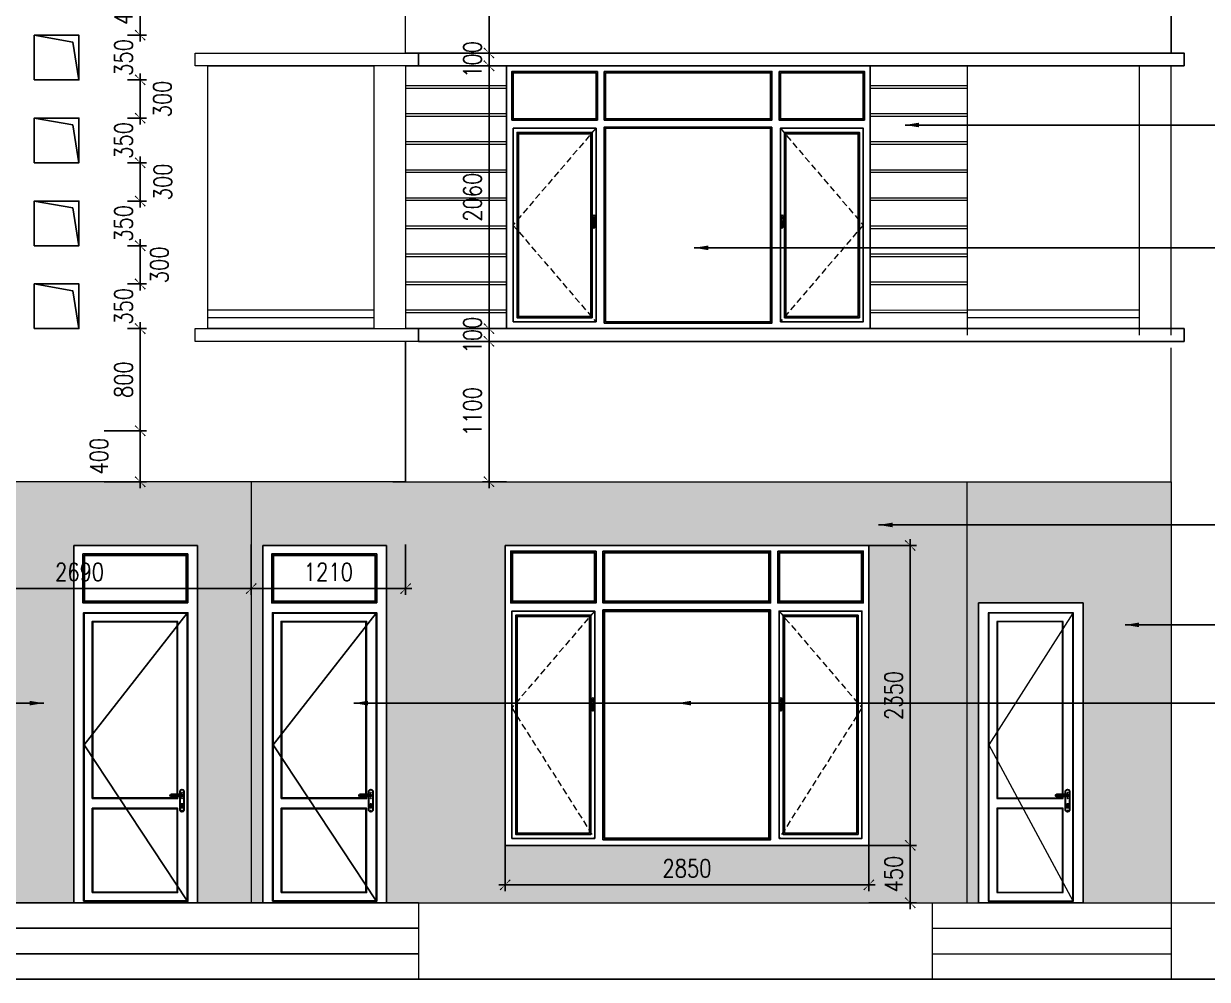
# Model space of a CAD drawing. Header units: millimetres. Extents: x -34806 to 662668, y 63228 to 99452.
# Drawn here: x 244524 to 253799, y 76492 to 83983 of the extents above; entities that cross this region are included whole.
import ezdxf

# ---------------------------------------------------------------- set-up
doc = ezdxf.new("R2010")
doc.units = ezdxf.units.MM
doc.header["$LTSCALE"] = 200
doc.header["$MEASUREMENT"] = 0
doc.header["$PDMODE"] = 3
doc.header["$PDSIZE"] = 50
doc.linetypes.add('HIDDEN', pattern=[0.375, 0.25, -0.125])
doc.layers.get('DEFPOINTS').update_dxf_attribs({"linetype": 'CONTINUOUS'})
for name, color, linetype, lineweight in [('3', 7, 'CONTINUOUS', 30), ('hatch', 251, 'CONTINUOUS', 5), ('kt', 136, 'CONTINUOUS', 25), ('nep', 4, 'CONTINUOUS', 30), ('thay', 7, 'CONTINUOUS', 18), ('VU', 8, 'HIDDEN', 13)]:
    doc.layers.add(name, color=color, linetype=linetype, lineweight=lineweight)
for name, color, linetype in [('8', 1, 'CONTINUOUS'), ('COT', 2, 'CONTINUOUS'), ('DIM', 1, 'CONTINUOUS'), ('TPTA-Text', 253, 'CONTINUOUS'), ('TPTA-Virtural', 253, 'CONTINUOUS'), ('wood', 254, 'CONTINUOUS')]:
    doc.layers.add(name, color=color, linetype=linetype)
doc.styles.add('RomanS', font='romans.shx', dxfattribs={"width": 0.8})
doc.dimstyles.new('D1', dxfattribs={"dimtxt": 140, "dimasz": 80, "dimexe": 50, "dimexo": 0, "dimgap": 60, "dimtad": 1, "dimdec": 0, "dimzin": 0, "dimdsep": 46, "dimtxsty": 'RomanS', "dimblk1": 'ARCHTICK', "dimblk2": 'ARCHTICK', "dimsah": 1, "dimcen": 100, "dimdle": 50, "dimclrt": 7, "dimadec": 0, "dimazin": 0, "dimtfac": 0.005, "dimtdec": 0, "dimtix": 1, "dimtofl": 0, "dimtmove": 2, "dimatfit": 3, "dimldrblk": 'ARCHTICK', "dimfxl": 1, "dimtvp": 0.8, "dimtolj": 1, "dimtzin": 0, "dimarcsym": 0})
doc.dimstyles.new('DIM-A3', dxfattribs={"dimscale": 0, "dimtxt": 160, "dimasz": 110, "dimexe": 110, "dimexo": 0, "dimgap": 110, "dimtad": 1, "dimdec": 0, "dimdsep": 46, "dimtxsty": 'RomanS', "dimblk1": 'ARCHTICK', "dimblk2": 'ARCHTICK', "dimsah": 1, "dimcen": 0.09, "dimdle": 110, "dimclrd": 256, "dimclre": 256, "dimclrt": 14, "dimadec": 0, "dimazin": 0, "dimtfac": 1, "dimtdec": 0, "dimtix": 1, "dimtmove": 2, "dimatfit": 3, "dimfxl": 110, "dimtolj": 1, "dimarcsym": 0})

# ---------------------------------------------------------------- blocks, each defined once
blk = doc.blocks.new('_ArchTick')
at = {"layer": 'DIM', "color": 150}
blk.add_lwpolyline([(0.5, 0.5, 0.133, 0, 0), (0, 0, 0, 0.133, 0), (-0.5, -0.5, 0.133, 0.133, 0)], format="xyseb", dxfattribs=at)
blk = doc.blocks.new('*D248')
at = {"layer": 'DEFPOINTS', "color": 0}
for p in [(245336.7, 83542.3), (245336.7, 83242.3), (245436.8, 83242.3)]:
    blk.add_point(p, dxfattribs=at)
at = {"layer": 'DIM', "color": 0, "lineweight": -2}
for p, q in [((245436.8, 83592.3), (245436.8, 83192.3)), ((245336.7, 83542.3), (245486.8, 83542.3)), ((245336.7, 83242.3), (245486.8, 83242.3))]:
    blk.add_line(p, q, dxfattribs=at)
at = {"layer": 'DIM', "color": 0, "lineweight": -2, "xscale": 80, "yscale": 80, "zscale": 80}
for p, rotation in [((245436.8, 83542.3), 90), ((245436.8, 83242.3), 270)]:
    blk.add_blockref('_ArchTick', p, dxfattribs=dict(at, rotation=rotation))
at = {"layer": 'DIM', "color": 7, "insert": (245610, 83392.3), "char_height": 140, "attachment_point": 5, "rotation": 90, "style": 'RomanS'}
blk.add_mtext('\\A1;300', dxfattribs=at)
blk = doc.blocks.new('*D249')
at = {"layer": 'DEFPOINTS', "color": 0}
for p in [(245336.7, 83892.3), (245436.8, 83892.3), (245336.7, 83542.3)]:
    blk.add_point(p, dxfattribs=at)
at = {"layer": 'DIM', "color": 0, "lineweight": -2}
for p, q in [((245436.8, 83892.3), (245436.8, 83972.3)), ((245336.7, 83892.3), (245486.8, 83892.3)), ((245336.7, 83542.3), (245486.8, 83542.3)), ((245436.8, 83542.3), (245436.8, 83462.3))]:
    blk.add_line(p, q, dxfattribs=at)
at = {"layer": 'DIM', "color": 0, "lineweight": -2, "xscale": 80, "yscale": 80, "zscale": 80}
for p, rotation in [((245436.8, 83892.3), 270), ((245436.8, 83542.3), 90)]:
    blk.add_blockref('_ArchTick', p, dxfattribs=dict(at, rotation=rotation))
at = {"layer": 'DIM', "color": 7, "insert": (245306.8, 83717.3), "char_height": 140, "attachment_point": 5, "rotation": 90, "style": 'RomanS'}
blk.add_mtext('\\A1;350', dxfattribs=at)
blk = doc.blocks.new('*D250')
at = {"layer": 'DEFPOINTS', "color": 0}
for p in [(245336.7, 82892.3), (245336.7, 82592.3), (245436.8, 82592.3)]:
    blk.add_point(p, dxfattribs=at)
at = {"layer": 'DIM', "color": 0, "lineweight": -2}
for p, q in [((245436.8, 82942.3), (245436.8, 82542.3)), ((245336.7, 82892.3), (245486.8, 82892.3)), ((245336.7, 82592.3), (245486.8, 82592.3))]:
    blk.add_line(p, q, dxfattribs=at)
at = {"layer": 'DIM', "color": 0, "lineweight": -2, "xscale": 80, "yscale": 80, "zscale": 80}
for p, rotation in [((245436.8, 82892.3), 90), ((245436.8, 82592.3), 270)]:
    blk.add_blockref('_ArchTick', p, dxfattribs=dict(at, rotation=rotation))
at = {"layer": 'DIM', "color": 7, "insert": (245614, 82742.3), "char_height": 140, "attachment_point": 5, "rotation": 90, "style": 'RomanS'}
blk.add_mtext('\\A1;300', dxfattribs=at)
blk = doc.blocks.new('*D251')
at = {"layer": 'DEFPOINTS', "color": 0}
for p in [(245336.7, 83242.3), (245436.8, 83242.3), (245336.7, 82892.3)]:
    blk.add_point(p, dxfattribs=at)
at = {"layer": 'DIM', "color": 0, "lineweight": -2}
for p, q in [((245436.8, 83242.3), (245436.8, 83322.3)), ((245336.7, 83242.3), (245486.8, 83242.3)), ((245336.7, 82892.3), (245486.8, 82892.3)), ((245436.8, 82892.3), (245436.8, 82812.3))]:
    blk.add_line(p, q, dxfattribs=at)
at = {"layer": 'DIM', "color": 0, "lineweight": -2, "xscale": 80, "yscale": 80, "zscale": 80}
for p, rotation in [((245436.8, 83242.3), 270), ((245436.8, 82892.3), 90)]:
    blk.add_blockref('_ArchTick', p, dxfattribs=dict(at, rotation=rotation))
at = {"layer": 'DIM', "color": 7, "insert": (245306.8, 83067.3), "char_height": 140, "attachment_point": 5, "rotation": 90, "style": 'RomanS'}
blk.add_mtext('\\A1;350', dxfattribs=at)
blk = doc.blocks.new('*D252')
at = {"layer": 'DEFPOINTS', "color": 0}
for p in [(245336.7, 82242.3), (245336.7, 81942.3), (245436.8, 81942.3)]:
    blk.add_point(p, dxfattribs=at)
at = {"layer": 'DIM', "color": 0, "lineweight": -2}
for p, q in [((245436.8, 82292.3), (245436.8, 81892.3)), ((245336.7, 82242.3), (245486.8, 82242.3)), ((245336.7, 81942.3), (245486.8, 81942.3))]:
    blk.add_line(p, q, dxfattribs=at)
at = {"layer": 'DIM', "color": 0, "lineweight": -2, "xscale": 80, "yscale": 80, "zscale": 80}
for p, rotation in [((245436.8, 82242.3), 90), ((245436.8, 81942.3), 270)]:
    blk.add_blockref('_ArchTick', p, dxfattribs=dict(at, rotation=rotation))
at = {"layer": 'DIM', "color": 7, "insert": (245586.9, 82092.3), "char_height": 140, "attachment_point": 5, "rotation": 90, "style": 'RomanS'}
blk.add_mtext('\\A1;300', dxfattribs=at)
blk = doc.blocks.new('*D253')
at = {"layer": 'DEFPOINTS', "color": 0}
for p in [(245336.7, 82592.3), (245436.8, 82592.3), (245336.7, 82242.3)]:
    blk.add_point(p, dxfattribs=at)
at = {"layer": 'DIM', "color": 0, "lineweight": -2}
for p, q in [((245436.8, 82592.3), (245436.8, 82672.3)), ((245336.7, 82592.3), (245486.8, 82592.3)), ((245336.7, 82242.3), (245486.8, 82242.3)), ((245436.8, 82242.3), (245436.8, 82162.3))]:
    blk.add_line(p, q, dxfattribs=at)
at = {"layer": 'DIM', "color": 0, "lineweight": -2, "xscale": 80, "yscale": 80, "zscale": 80}
for p, rotation in [((245436.8, 82592.3), 270), ((245436.8, 82242.3), 90)]:
    blk.add_blockref('_ArchTick', p, dxfattribs=dict(at, rotation=rotation))
at = {"layer": 'DIM', "color": 7, "insert": (245306.8, 82417.3), "char_height": 140, "attachment_point": 5, "rotation": 90, "style": 'RomanS'}
blk.add_mtext('\\A1;350', dxfattribs=at)
blk = doc.blocks.new('*D254')
at = {"layer": 'DEFPOINTS', "color": 0}
for p in [(245336.7, 81942.3), (245336.7, 81592.3), (245436.8, 81592.3)]:
    blk.add_point(p, dxfattribs=at)
at = {"layer": 'DIM', "color": 0, "lineweight": -2}
for p, q in [((245436.8, 81942.3), (245436.8, 82022.3)), ((245336.7, 81942.3), (245486.8, 81942.3)), ((245336.7, 81592.3), (245486.8, 81592.3)), ((245436.8, 81592.3), (245436.8, 81512.3))]:
    blk.add_line(p, q, dxfattribs=at)
at = {"layer": 'DIM', "color": 0, "lineweight": -2, "xscale": 80, "yscale": 80, "zscale": 80}
for p, rotation in [((245436.8, 81942.3), 270), ((245436.8, 81592.3), 90)]:
    blk.add_blockref('_ArchTick', p, dxfattribs=dict(at, rotation=rotation))
at = {"layer": 'DIM', "color": 7, "insert": (245306.8, 81767.3), "char_height": 140, "attachment_point": 5, "rotation": 90, "style": 'RomanS'}
blk.add_mtext('\\A1;350', dxfattribs=at)
blk = doc.blocks.new('*D255')
at = {"layer": 'DEFPOINTS', "color": 0}
for p in [(245336.7, 82242.3), (245436.8, 82242.3), (245336.7, 81942.3)]:
    blk.add_point(p, dxfattribs=at)
at = {"layer": 'DIM', "color": 0, "lineweight": -2}
for p, q in [((245436.8, 81892.3), (245436.8, 82292.3)), ((245336.7, 82242.3), (245486.8, 82242.3)), ((245336.7, 81942.3), (245486.8, 81942.3))]:
    blk.add_line(p, q, dxfattribs=at)
at = {"layer": 'DIM', "color": 0, "lineweight": -2, "xscale": 80, "yscale": 80, "zscale": 80}
for p, rotation in [((245436.8, 82242.3), 90), ((245436.8, 81942.3), 270)]:
    blk.add_blockref('_ArchTick', p, dxfattribs=dict(at, rotation=rotation))
at = {"layer": 'DIM', "color": 7, "insert": (245586.9, 82092.3), "char_height": 140, "attachment_point": 5, "rotation": 90, "style": 'RomanS'}
blk.add_mtext('\\A1;300', dxfattribs=at)
blk = doc.blocks.new('*D256')
at = {"layer": 'DEFPOINTS', "color": 0}
for p in [(245153.8, 80792.3), (245153.8, 80392.3), (245436.8, 80392.3)]:
    blk.add_point(p, dxfattribs=at)
at = {"layer": 'DIM', "color": 0, "lineweight": -2}
for p, q in [((245153.8, 80792.3), (245486.8, 80792.3)), ((245436.8, 80842.3), (245436.8, 80342.3)), ((245153.8, 80392.3), (245486.8, 80392.3))]:
    blk.add_line(p, q, dxfattribs=at)
at = {"layer": 'DIM', "color": 0, "lineweight": -2, "xscale": 80, "yscale": 80, "zscale": 80}
for p, rotation in [((245436.8, 80792.3), 90), ((245436.8, 80392.3), 270)]:
    blk.add_blockref('_ArchTick', p, dxfattribs=dict(at, rotation=rotation))
at = {"layer": 'DIM', "color": 7, "insert": (245113.9, 80592.3), "char_height": 140, "attachment_point": 5, "rotation": 90, "style": 'RomanS'}
blk.add_mtext('\\A1;400', dxfattribs=at)
blk = doc.blocks.new('*D257')
at = {"layer": 'DEFPOINTS', "color": 0}
for p in [(245336.7, 81592.3), (245436.8, 81592.3), (245241.7, 80792.3)]:
    blk.add_point(p, dxfattribs=at)
at = {"layer": 'DIM', "color": 0, "lineweight": -2}
for p, q in [((245436.8, 80742.3), (245436.8, 81642.3)), ((245336.7, 81592.3), (245486.8, 81592.3)), ((245241.7, 80792.3), (245486.8, 80792.3))]:
    blk.add_line(p, q, dxfattribs=at)
at = {"layer": 'DIM', "color": 0, "lineweight": -2, "xscale": 80, "yscale": 80, "zscale": 80}
for p, rotation in [((245436.8, 81592.3), 90), ((245436.8, 80792.3), 270)]:
    blk.add_blockref('_ArchTick', p, dxfattribs=dict(at, rotation=rotation))
at = {"layer": 'DIM', "color": 7, "insert": (245306.8, 81192.3), "char_height": 140, "attachment_point": 5, "rotation": 90, "style": 'RomanS'}
blk.add_mtext('\\A1;800', dxfattribs=at)
blk = doc.blocks.new('*D258')
at = {"layer": 'DEFPOINTS', "color": 0}
for p in [(245336.7, 84342.3), (245436.8, 84342.3), (245336.7, 83892.3)]:
    blk.add_point(p, dxfattribs=at)
at = {"layer": 'DIM', "color": 0, "lineweight": -2}
for p, q in [((245336.7, 84342.3), (245486.8, 84342.3)), ((245436.8, 83842.3), (245436.8, 84392.3)), ((245336.7, 83892.3), (245486.8, 83892.3))]:
    blk.add_line(p, q, dxfattribs=at)
at = {"layer": 'DIM', "color": 0, "lineweight": -2, "xscale": 80, "yscale": 80, "zscale": 80}
for p, rotation in [((245436.8, 84342.3), 90), ((245436.8, 83892.3), 270)]:
    blk.add_blockref('_ArchTick', p, dxfattribs=dict(at, rotation=rotation))
at = {"layer": 'DIM', "color": 7, "insert": (245306.8, 84117.3), "char_height": 140, "attachment_point": 5, "rotation": 90, "style": 'RomanS'}
blk.add_mtext('\\A1;450', dxfattribs=at)
blk = doc.blocks.new('*D296')
at = {"layer": 'DEFPOINTS', "color": 0}
for p in [(248170.3, 83752.3), (248306.4, 83752.3), (248306.4, 83652.3)]:
    blk.add_point(p, dxfattribs=at)
at = {"layer": 'DIM', "color": 0, "lineweight": -2}
for p, q in [((248170.3, 83752.3), (248170.3, 83832.3)), ((248306.4, 83752.3), (248120.3, 83752.3)), ((248306.4, 83652.3), (248120.3, 83652.3)), ((248170.3, 83652.3), (248170.3, 83572.3))]:
    blk.add_line(p, q, dxfattribs=at)
at = {"layer": 'DIM', "color": 0, "lineweight": -2, "xscale": 80, "yscale": 80, "zscale": 80}
for p, rotation in [((248170.3, 83752.3), 270), ((248170.3, 83652.3), 90)]:
    blk.add_blockref('_ArchTick', p, dxfattribs=dict(at, rotation=rotation))
at = {"layer": 'DIM', "color": 7, "insert": (248040.3, 83702.3), "char_height": 140, "attachment_point": 5, "rotation": 90, "style": 'RomanS'}
blk.add_mtext('\\A1;100', dxfattribs=at)
blk = doc.blocks.new('*D297')
at = {"layer": 'DEFPOINTS', "color": 0}
for p in [(248170.3, 85091.8), (248306.4, 85091.8), (248306.4, 83752.3)]:
    blk.add_point(p, dxfattribs=at)
at = {"layer": 'DIM', "color": 0, "lineweight": -2}
for p, q in [((248306.4, 85091.8), (248120.3, 85091.8)), ((248170.3, 83702.3), (248170.3, 85141.8)), ((248306.4, 83752.3), (248120.3, 83752.3))]:
    blk.add_line(p, q, dxfattribs=at)
at = {"layer": 'DIM', "color": 0, "lineweight": -2, "xscale": 80, "yscale": 80, "zscale": 80}
for p, rotation in [((248170.3, 85091.8), 90), ((248170.3, 83752.3), 270)]:
    blk.add_blockref('_ArchTick', p, dxfattribs=dict(at, rotation=rotation))
at = {"layer": 'DIM', "color": 7, "insert": (248040.3, 84783.2), "char_height": 140, "attachment_point": 5, "rotation": 90, "style": 'RomanS'}
blk.add_mtext('\\A1;1340', dxfattribs=at)
blk = doc.blocks.new('*D298')
at = {"layer": 'DEFPOINTS', "color": 0}
for p in [(248306.4, 83652.3), (248170.3, 81592.3), (248306.5, 81592.3)]:
    blk.add_point(p, dxfattribs=at)
at = {"layer": 'DIM', "color": 0, "lineweight": -2}
for p, q in [((248170.3, 83702.3), (248170.3, 81542.3)), ((248306.4, 83652.3), (248120.3, 83652.3)), ((248306.5, 81592.3), (248120.3, 81592.3))]:
    blk.add_line(p, q, dxfattribs=at)
at = {"layer": 'DIM', "color": 0, "lineweight": -2, "xscale": 80, "yscale": 80, "zscale": 80}
for p, rotation in [((248170.3, 83652.3), 90), ((248170.3, 81592.3), 270)]:
    blk.add_blockref('_ArchTick', p, dxfattribs=dict(at, rotation=rotation))
at = {"layer": 'DIM', "color": 7, "insert": (248040.3, 82622.3), "char_height": 140, "attachment_point": 5, "rotation": 90, "style": 'RomanS'}
blk.add_mtext('\\A1;2060', dxfattribs=at)
blk = doc.blocks.new('*D299')
at = {"layer": 'DEFPOINTS', "color": 0}
for p in [(248306.5, 81592.3), (248170.3, 81492.3), (248306.5, 81492.3)]:
    blk.add_point(p, dxfattribs=at)
at = {"layer": 'DIM', "color": 0, "lineweight": -2}
for p, q in [((248170.3, 81592.3), (248170.3, 81672.3)), ((248306.5, 81592.3), (248120.3, 81592.3)), ((248306.5, 81492.3), (248120.3, 81492.3)), ((248170.3, 81492.3), (248170.3, 81412.3))]:
    blk.add_line(p, q, dxfattribs=at)
at = {"layer": 'DIM', "color": 0, "lineweight": -2, "xscale": 80, "yscale": 80, "zscale": 80}
for p, rotation in [((248170.3, 81592.3), 270), ((248170.3, 81492.3), 90)]:
    blk.add_blockref('_ArchTick', p, dxfattribs=dict(at, rotation=rotation))
at = {"layer": 'DIM', "color": 7, "insert": (248040.3, 81542.3), "char_height": 140, "attachment_point": 5, "rotation": 90, "style": 'RomanS'}
blk.add_mtext('\\A1;100', dxfattribs=at)
blk = doc.blocks.new('*D300')
at = {"layer": 'DEFPOINTS', "color": 0}
for p in [(248306.5, 81492.3), (248170.3, 80392.3), (248306.5, 80392.3)]:
    blk.add_point(p, dxfattribs=at)
at = {"layer": 'DIM', "color": 0, "lineweight": -2}
for p, q in [((248170.3, 81542.3), (248170.3, 80342.3)), ((248306.5, 81492.3), (248120.3, 81492.3)), ((248306.5, 80392.3), (248120.3, 80392.3))]:
    blk.add_line(p, q, dxfattribs=at)
at = {"layer": 'DIM', "color": 0, "lineweight": -2, "xscale": 80, "yscale": 80, "zscale": 80}
for p, rotation in [((248170.3, 81492.3), 90), ((248170.3, 80392.3), 270)]:
    blk.add_blockref('_ArchTick', p, dxfattribs=dict(at, rotation=rotation))
at = {"layer": 'DIM', "color": 7, "insert": (248040.3, 80942.3), "char_height": 140, "attachment_point": 5, "rotation": 90, "style": 'RomanS'}
blk.add_mtext('\\A1;1100', dxfattribs=at)
blk = doc.blocks.new('taynam')
at = {"layer": '8'}
for p, q in [((-2.6, 21.4), (1, 21.4)), ((-0.8, 19.7), (-0.8, 23.2)), ((-2.6, -21.4), (1, -21.4)), ((-0.8, -23.2), (-0.8, -19.7)), ((-2.6, -118.9), (1, -118.9)), ((-0.8, -120.7), (-0.8, -117.2))]:
    blk.add_line(p, q, dxfattribs=at)
for centre in [(-0.8, 21.4), (-0.8, -21.4), (-0.8, -118.9)]:
    blk.add_circle(centre, 2.54, dxfattribs=at)
at = {"layer": 'nep', "lineweight": 30}
for p, q in [((-2.6, 8.3), (87.4, 8.3)), ((-5.5, -76.9), (-5.5, -92.8)), ((-2.6, -8.3), (87.4, -8.3)), ((3.9, -76.9), (3.9, -92.8))]:
    blk.add_line(p, q, dxfattribs=at)
for points in [[(-16.2, 37.5), (-16.2, -118.6)], [(14.6, 8.3), (14.6, 37.5)], [(-0.8, -68.6), (0.2, -68.6), (0.2, -70.2), (-0.5, -70.2), (-0.5, -71.1), (0.2, -71.1), (0.2, -75.5), (-1.6, -75.5), (-1.6, -68.6), (-0.8, -68.6)], [(14.6, -118.6), (14.6, -8.3)]]:
    blk.add_lwpolyline(points, dxfattribs=at)
for centre, radius, start, end in [((-0.8, 29.9), 17.2, 26.29941, 153.70059), ((0, 0), 8.68, 107.49075, 252.50925), ((80.6, 0), 10.7, 309.41484, 50.58516), ((-0.8, -72.1), 6.73, 314.60011, 225.39989), ((-0.8, -110.6), 17.4, 207.4481, 332.5519), ((-0.8, -92.8), 4.72, 180, 0)]:
    blk.add_arc(centre, radius, start, end, dxfattribs=at)
blk = doc.blocks.new('*D631')
at = {"layer": 'DEFPOINTS', "color": 0}
for p in [(246306.8, 79899.7), (247516.8, 79899.7), (247516.8, 79554.8)]:
    blk.add_point(p, dxfattribs=at)
at = {"layer": 'DIM', "color": 0, "lineweight": -2}
for p, q in [((246306.8, 79899.7), (246306.8, 79504.8)), ((247516.8, 79899.7), (247516.8, 79504.8)), ((246256.8, 79554.8), (247566.8, 79554.8))]:
    blk.add_line(p, q, dxfattribs=at)
at = {"layer": 'DIM', "color": 0, "lineweight": -2, "xscale": 80, "yscale": 80, "zscale": 80, "rotation": 180}
blk.add_blockref('_ArchTick', (246306.8, 79554.8), dxfattribs=at)
at = {"layer": 'DIM', "color": 0, "lineweight": -2, "xscale": 80, "yscale": 80, "zscale": 80}
blk.add_blockref('_ArchTick', (247516.8, 79554.8), dxfattribs=at)
at = {"layer": 'DIM', "color": 7, "insert": (246911.8, 79684.8), "char_height": 140, "attachment_point": 5, "style": 'RomanS'}
blk.add_mtext('\\A1;1210', dxfattribs=at)
blk = doc.blocks.new('*D632')
at = {"layer": 'DEFPOINTS', "color": 0}
for p in [(243616.8, 79899.7), (246306.8, 79899.7), (243616.8, 79554.8)]:
    blk.add_point(p, dxfattribs=at)
at = {"layer": 'DIM', "color": 0, "lineweight": -2}
for p, q in [((243616.8, 79899.7), (243616.8, 79504.8)), ((246306.8, 79899.7), (246306.8, 79504.8)), ((246356.8, 79554.8), (243566.8, 79554.8))]:
    blk.add_line(p, q, dxfattribs=at)
at = {"layer": 'DIM', "color": 0, "lineweight": -2, "xscale": 80, "yscale": 80, "zscale": 80, "rotation": 180}
blk.add_blockref('_ArchTick', (243616.8, 79554.8), dxfattribs=at)
at = {"layer": 'DIM', "color": 0, "lineweight": -2, "xscale": 80, "yscale": 80, "zscale": 80}
blk.add_blockref('_ArchTick', (246306.8, 79554.8), dxfattribs=at)
at = {"layer": 'DIM', "color": 7, "insert": (244961.8, 79684.8), "char_height": 140, "attachment_point": 5, "style": 'RomanS'}
blk.add_mtext('\\A1;2690', dxfattribs=at)
blk = doc.blocks.new('*D947')
at = {"layer": 'DEFPOINTS', "color": 0}
for p in [(248296.5, 77542.3), (251146.6, 77542.3), (251146.6, 77232.6)]:
    blk.add_point(p, dxfattribs=at)
at = {"layer": 'DIM', "color": 0, "lineweight": -2}
for p, q in [((248296.5, 77542.3), (248296.5, 77182.6)), ((251146.6, 77542.3), (251146.6, 77182.6)), ((248246.5, 77232.6), (251196.6, 77232.6))]:
    blk.add_line(p, q, dxfattribs=at)
at = {"layer": 'DIM', "color": 0, "lineweight": -2, "xscale": 80, "yscale": 80, "zscale": 80, "rotation": 180}
blk.add_blockref('_ArchTick', (248296.5, 77232.6), dxfattribs=at)
at = {"layer": 'DIM', "color": 0, "lineweight": -2, "xscale": 80, "yscale": 80, "zscale": 80}
blk.add_blockref('_ArchTick', (251146.6, 77232.6), dxfattribs=at)
at = {"layer": 'DIM', "color": 7, "insert": (249721.5, 77362.6), "char_height": 140, "attachment_point": 5, "style": 'RomanS'}
blk.add_mtext('\\A1;2850', dxfattribs=at)
blk = doc.blocks.new('*D948')
at = {"layer": 'DEFPOINTS', "color": 0}
for p in [(251146.6, 79892.4), (251471.3, 79892.4), (251146.6, 77542.3)]:
    blk.add_point(p, dxfattribs=at)
at = {"layer": 'DIM', "color": 0, "lineweight": -2}
for p, q in [((251146.6, 79892.4), (251521.3, 79892.4)), ((251471.3, 77492.3), (251471.3, 79942.4)), ((251146.6, 77542.3), (251521.3, 77542.3))]:
    blk.add_line(p, q, dxfattribs=at)
at = {"layer": 'DIM', "color": 0, "lineweight": -2, "xscale": 80, "yscale": 80, "zscale": 80}
for p, rotation in [((251471.3, 79892.4), 90), ((251471.3, 77542.3), 270)]:
    blk.add_blockref('_ArchTick', p, dxfattribs=dict(at, rotation=rotation))
at = {"layer": 'DIM', "color": 7, "insert": (251341.3, 78717.3), "char_height": 140, "attachment_point": 5, "rotation": 90, "style": 'RomanS'}
blk.add_mtext('\\A1;2350', dxfattribs=at)
blk = doc.blocks.new('*D949')
at = {"layer": 'DEFPOINTS', "color": 0}
for p in [(251146.6, 77542.3), (251146.6, 77092.3), (251471.3, 77092.3)]:
    blk.add_point(p, dxfattribs=at)
at = {"layer": 'DIM', "color": 0, "lineweight": -2}
for p, q in [((251146.6, 77542.3), (251521.3, 77542.3)), ((251471.3, 77592.3), (251471.3, 77042.3)), ((251146.6, 77092.3), (251521.3, 77092.3))]:
    blk.add_line(p, q, dxfattribs=at)
at = {"layer": 'DIM', "color": 0, "lineweight": -2, "xscale": 80, "yscale": 80, "zscale": 80}
for p, rotation in [((251471.3, 77542.3), 90), ((251471.3, 77092.3), 270)]:
    blk.add_blockref('_ArchTick', p, dxfattribs=dict(at, rotation=rotation))
at = {"layer": 'DIM', "color": 7, "insert": (251341.3, 77317.3), "char_height": 140, "attachment_point": 5, "rotation": 90, "style": 'RomanS'}
blk.add_mtext('\\A1;450', dxfattribs=at)

msp = doc.modelspace()

# ---------------------------------------------------------------- hatches: boundary and pattern name
at = {"layer": 'kt'}
h = msp.add_hatch(dxfattribs=at)
h.set_pattern_fill('AR-SAND,_O', color=256, scale=80)
h.set_pattern_definition([(37.5, (0, -114049.68), (-5.03947, 154.1459), [0, -121.6, 0, -136, 0, -130]), (7.5, (0, -114049.68), (141.58214, 225.77169), [0, -65.6, 0, -109.6, 0, -42]), (327.5, (-98.4, -114049.68), (249.13135, 0.452724), [0, -40, 0, -144, 0, -188]), (317.5, (-98.4, -114049.68), (240.49013, 70.21405), [0, -20, 0, -94.4, 0, -108])])
h.paths.add_polyline_path([(253516.8, 80392.3), (251916.8, 80392.3), (251916.8, 77092.3), (252006.8, 77092.3), (252006.8, 77792.6), (252006.8, 79442.2), (252805, 79442.2), (252826.8, 79442.2), (252826.8, 77792.6), (252826.8, 77092.3), (253516.8, 77092.3)])
h.paths.add_polyline_path([(251916.8, 80392.3), (247416.8, 80392.3), (246306.8, 80392.3), (246306.8, 77092.3), (246396.8, 77092.3), (246396.8, 77792.6), (246396.8, 79892.4), (247345, 79892.4), (247366.8, 79892.4), (247366.8, 77792.6), (247366.8, 77092.3), (247616.8, 77092.3), (251916.8, 77092.3)])
h.paths.add_polyline_path([(251146.5, 79892.4), (251146.6, 77542.3), (248296.5, 77542.3), (248296.4, 79892.4)], flags=16)
h.paths.add_polyline_path([(251102.5, 79848.4), (251102.5, 79442.2), (250433.5, 79442.2), (250433.5, 79848.4)], flags=0)
h.paths.add_polyline_path([(251092.5, 79838.4), (251092.5, 79452.2), (250443.5, 79452.2), (250443.5, 79838.4)], flags=0)
h.paths.add_polyline_path([(250377.2, 79848.4), (250377.2, 79442.2), (249063.5, 79442.2), (249063.5, 79848.4)], flags=0)
h.paths.add_polyline_path([(250367.2, 79838.4), (250367.2, 79452.2), (249073.5, 79452.2), (249073.5, 79838.4)], flags=0)
h.paths.add_polyline_path([(251092.5, 79378.2), (251092.5, 77596.3), (250443.5, 77596.3), (250443.5, 79378.2)], flags=0)
h.paths.add_polyline_path([(251062.5, 79346.2), (251062.5, 78655.2), (251092.5, 78620.2), (251062.5, 78572.8), (251062.5, 77628.3), (250475.5, 77628.3), (250475.5, 79340.8), (250470.9, 79346.2)], flags=0)
h.paths.add_polyline_path([(251052.5, 79336.2), (251052.5, 77638.3), (250485.5, 77638.3), (250485.5, 79336.2)], flags=0)
h.paths.add_polyline_path([(250377.2, 79388.2), (250377.2, 77586.3), (249063.5, 77586.3), (249063.5, 79388.2)], flags=0)
h.paths.add_polyline_path([(250367.2, 79378.2), (250367.2, 77596.3), (249073.5, 77596.3), (249073.5, 79378.2)], flags=0)
h.paths.add_polyline_path([(250468.4, 78686.6), (250468.4, 78652.7, -0.282759), (250462.2, 78642.7), (250462.2, 78600.9, -1), (250452, 78600.9), (250452, 78642.7, -0.282759), (250445.8, 78652.7), (250445.8, 78680.7), (250445.8, 78686.6, -1)], flags=0)
h.paths.add_polyline_path([(250463, 78658.3, 0.198914), (250464, 78658.7, 5.027302)], flags=0)
h.paths.add_polyline_path([(250464.4, 78667), (250464.4, 78653.6, -0.765522), (250462.4, 78655.4), (250464.4, 78659.3), (250464.4, 78673.4, 1), (250449.9, 78673.4), (250449.9, 78659.3), (250451.9, 78655.4, -2.263183), (250449.9, 78656), (250449.9, 78667, -2.232444)], flags=0)
h.paths.add_polyline_path([(249009.5, 79848.4), (249009.5, 79442.2), (248340.4, 79442.2), (248340.4, 79848.4)], flags=0)
h.paths.add_polyline_path([(248999.5, 79838.4), (248999.5, 79452.2), (248350.4, 79452.2), (248350.4, 79838.4)], flags=0)
h.paths.add_polyline_path([(248999.5, 79378.2), (248999.5, 77592.7), (248997.2, 77596.3), (248350.4, 77596.3), (248350.4, 78616.6), (248348.2, 78620.2), (248350.4, 78622.8), (248350.4, 79378.2)], flags=0)
h.paths.add_polyline_path([(248967.5, 79346.2), (248967.5, 77628.3), (248380.4, 77628.3), (248380.4, 79346.2)], flags=0)
h.paths.add_polyline_path([(248957.5, 79336.2), (248957.5, 77638.3), (248390.4, 77638.3), (248390.4, 79336.2)], flags=0)
h.paths.add_polyline_path([(248994.9, 78686.6), (248994.9, 78680.7), (248994.9, 78652.7, -0.282759), (248988.7, 78642.7), (248988.7, 78600.9, -1), (248978.5, 78600.9), (248978.5, 78642.7, -0.282759), (248972.3, 78652.7), (248972.3, 78686.6, -1)], flags=0)
h.paths.add_polyline_path([(248990.8, 78667), (248990.8, 78653.6, -0.765522), (248988.8, 78655.4), (248990.8, 78659.3), (248990.8, 78673.4, 1), (248976.3, 78673.4), (248976.3, 78659.7, 0.11921), (248976.5, 78659), (248978.3, 78655.4, -2.263183), (248976.3, 78656), (248976.3, 78667, -2.232444)], flags=0)
h.paths.add_polyline_path([(246306.8, 80392.3), (243616.8, 80392.3), (243616.8, 77092.3), (244916.8, 77092.3), (244916.8, 77792.6), (244916.8, 79892.4), (245865, 79892.4), (245886.8, 79892.4), (245886.8, 77792.6), (245886.8, 77092.3), (246306.8, 77092.3)])
h.paths.add_polyline_path([(249489.2, 77467.6), (249953.9, 77467.6), (249953.9, 77257.6), (249489.2, 77257.6)], flags=24)
h.paths.add_polyline_path([(251236.3, 78485), (251236.3, 78949.7), (251446.3, 78949.7), (251446.3, 78485)], flags=24)
h.paths.add_polyline_path([(251236.3, 77138.3), (251236.3, 77496.3), (251446.3, 77496.3), (251446.3, 77138.3)], flags=24)
h.paths.add_polyline_path([(244729.5, 79789.8), (245194.1, 79789.8), (245194.1, 79579.8), (244729.5, 79579.8)], flags=24)

# ---------------------------------------------------------------- linework, layer by layer
at = {"layer": '3'}
msp.add_line((252006.8, 79442.2), (252006.8, 79442.2), dxfattribs=at)
at = {"layer": 'COT'}
msp.add_line((233952.8, 76492.3), (260989.6, 76492.3), dxfattribs=at)
at = {"layer": 'DIM'}
for points in [[(244606.8, 83892.3), (244908.5, 83838.8), (244956.8, 83542.3)], [(244606.8, 83242.3), (244908.5, 83188.8), (244956.8, 82892.3)], [(244606.8, 82592.3), (244908.5, 82538.8), (244956.8, 82242.3)], [(244606.8, 81942.3), (244908.5, 81888.8), (244956.8, 81592.3)]]:
    msp.add_lwpolyline(points, dxfattribs=at)
at = {"layer": 'hatch'}
for p, q in [((251916.8, 83652.3), (251916.8, 81542.3)), ((253266.8, 81542.3), (253266.8, 83652.3)), ((253516.8, 81542.3), (253516.8, 83652.3)), ((253516.8, 81542.3), (253516.8, 83652.3)), ((247516.8, 83498.3), (248306.5, 83498.3)), ((247516.8, 83478.3), (248306.5, 83478.3)), ((251156.5, 83498.3), (251916.8, 83498.3)), ((251156.5, 83478.3), (251916.8, 83478.3)), ((247516.8, 83278.3), (248306.5, 83278.3)), ((247516.8, 83258.3), (248306.5, 83258.3)), ((251156.5, 83278.3), (251916.8, 83278.3)), ((251156.5, 83258.3), (251916.8, 83258.3)), ((247516.8, 83058.3), (248306.5, 83058.3)), ((247516.8, 83038.3), (248306.5, 83038.3)), ((251156.5, 83058.3), (251916.8, 83058.3)), ((251156.5, 83038.3), (251916.8, 83038.3)), ((247516.8, 82838.3), (248306.5, 82838.3)), ((251156.5, 82838.3), (251916.8, 82838.3)), ((247516.8, 82818.3), (248306.5, 82818.3)), ((251156.5, 82818.3), (251916.8, 82818.3)), ((247516.8, 82618.3), (248306.5, 82618.3)), ((247516.8, 82598.3), (248306.5, 82598.3)), ((251156.5, 82618.3), (251916.8, 82618.3)), ((251156.5, 82598.3), (251916.8, 82598.3)), ((247516.8, 82398.3), (248306.5, 82398.3)), ((247516.8, 82378.3), (248306.5, 82378.3)), ((251156.5, 82398.3), (251916.8, 82398.3)), ((251156.5, 82378.3), (251916.8, 82378.3)), ((247516.8, 82178.3), (248306.5, 82178.3)), ((247516.8, 82158.3), (248306.5, 82158.3)), ((251156.5, 82178.3), (251916.8, 82178.3)), ((251156.5, 82158.3), (251916.8, 82158.3)), ((247516.8, 81958.3), (248306.5, 81958.3)), ((247516.8, 81938.3), (248306.5, 81938.3)), ((251156.5, 81958.3), (251916.8, 81958.3)), ((251156.5, 81938.3), (251916.8, 81938.3)), ((245966.8, 81740.9), (247266.8, 81740.9)), ((245966.8, 81740.9), (247266.8, 81740.9)), ((247516.8, 81738.4), (248306.5, 81740.9)), ((247516.8, 81718.3), (248306.5, 81718.3)), ((251156.5, 81738.3), (251916.8, 81740.9)), ((251156.5, 81718.3), (251916.8, 81718.3)), ((251916.8, 81740.9), (253266.8, 81740.9)), ((251916.8, 81740.9), (253266.8, 81740.9)), ((245966.8, 81680.9), (247266.8, 81680.9)), ((251916.8, 81680.9), (253266.8, 81680.9)), ((253516.8, 80392.3), (253516.8, 81442.3)), ((247416.8, 80392.3), (253516.8, 80392.3)), ((251916.8, 77092.3), (251916.8, 80392.3)), ((253516.8, 80392.3), (253516.8, 77092.3)), ((252745.8, 77108.7), (252745.8, 79361.1)), ((252745.8, 77108.7), (252745.8, 79361.1)), ((252745.8, 79361.1), (252745.8, 77108.7)), ((233952.8, 77092.3), (260989.6, 77092.3)), ((246296.8, 77092.3), (253516.8, 77092.3)), ((251643.4, 77092.3), (251643.4, 76892.3)), ((253516.8, 77092.3), (253516.8, 76492.3)), ((251643.4, 76892.3), (253516.8, 76892.3)), ((251643.4, 76892.3), (251643.4, 76692.3)), ((251643.4, 76692.3), (253516.8, 76692.3)), ((251643.4, 76692.3), (251643.4, 76492.3))]:
    msp.add_line(p, q, dxfattribs=at)
for points in [[(248306.5, 81592.3), (251156.5, 81592.3), (251156.5, 83652.3), (248306.5, 83652.3)], [(248296.5, 77542.3), (251146.5, 77542.3), (251146.5, 79892.4), (248296.5, 79892.4)], [(252082.9, 77103.7), (252750.8, 77103.7), (252750.8, 79366.1), (252082.9, 79366.1)], [(252087.9, 77108.7), (252745.8, 77108.7), (252745.8, 79361.1), (252087.9, 79361.1)], [(252150.8, 77908.8), (252670.5, 77908.8), (252670.5, 79298.2), (252150.8, 79298.2)], [(252155.8, 77913.8), (252665.5, 77913.8), (252665.5, 79293.2), (252155.8, 79293.2)], [(252150.8, 77171.7), (252670.5, 77171.7), (252670.5, 77832.9), (252150.8, 77832.9)], [(252155.8, 77176.7), (252665.5, 77176.7), (252665.5, 77827.9), (252155.8, 77827.9)]]:
    msp.add_lwpolyline(points, close=True, dxfattribs=at)
msp.add_lwpolyline([(252745.8, 79361.1), (252087.9, 78330.7), (252745.8, 77108.7)], dxfattribs=at)
at = {"layer": 'thay'}
for p, q in [((247516.8, 83751.3), (247516.8, 84912.3)), ((247516.8, 83751.3), (247516.8, 83792.3)), ((245966.8, 81592.3), (245966.8, 83652.3)), ((251156.5, 83652.3), (248306.5, 83652.3)), ((248306.5, 83633.3), (248306.5, 81592.3)), ((245966.8, 81592.3), (247266.8, 81592.3)), ((247616.8, 81592.3), (247616.8, 81492.3)), ((247516.8, 81492.3), (247516.8, 80792.3)), ((247516.8, 80392.3), (247516.8, 81492.3)), ((247516.8, 80392.3), (247516.8, 81492.3)), ((246306.8, 80392.3), (243616.8, 80392.3)), ((247296.8, 80392.3), (246306.8, 80392.3)), ((251146.5, 79892.4), (248296.5, 79892.4)), ((248296.5, 79873.4), (248296.5, 77542.3)), ((243616.8, 77092.3), (247616.8, 77092.3)), ((247616.8, 77092.3), (243616.8, 77092.3)), ((247616.8, 77092.3), (247616.8, 76492.3))]:
    msp.add_line(p, q, dxfattribs=at)
for points in [[(247616.8, 83652.3), (245866.8, 83652.3), (245866.8, 83752.3), (247616.8, 83752.3)], [(247266.8, 81592.3), (245966.8, 81592.3), (245966.8, 83652.3), (247266.8, 83652.3)], [(247616.8, 81492.3), (245866.8, 81492.3), (245866.8, 81592.3), (247616.8, 81592.3)]]:
    msp.add_lwpolyline(points, close=True, dxfattribs=at)
for points in [[(247266.8, 83646.3), (247266.8, 83502.3), (247266.8, 81592.3)], [(247516.8, 83652.3), (247516.8, 81592.3)], [(251156.5, 81592.3), (248306.5, 81592.3)], [(247516.8, 81492.3), (247516.8, 80392.3), (246306.8, 80392.3), (246306.8, 77092.3)], [(251146.5, 77542.3), (248296.5, 77542.3)]]:
    msp.add_lwpolyline(points, dxfattribs=at)
at = {"layer": 'TPTA-Virtural'}
for p, q in [((253516.8, 83752.3), (253516.8, 84912.3)), ((247516.8, 83752.3), (251751, 83752.3)), ((247516.8, 83652.3), (251766.8, 83652.3)), ((247516.8, 81592.3), (251751, 81592.3)), ((252826.8, 79442.2), (252805, 79442.2)), ((243616.8, 76892.3), (247616.8, 76892.3)), ((243616.8, 76692.3), (247616.8, 76692.3))]:
    msp.add_line(p, q, dxfattribs=at)
for points in [[(244606.8, 83542.3), (244956.8, 83542.3), (244956.8, 83892.3), (244606.8, 83892.3)], [(247616.8, 83752.3), (253616.8, 83752.3), (253616.8, 83652.3), (247616.8, 83652.3)], [(248306.4, 83652.3), (251156.5, 83652.3), (251156.6, 81592.3), (248306.5, 81592.3)], [(244606.8, 82892.3), (244956.8, 82892.3), (244956.8, 83242.3), (244606.8, 83242.3)], [(244606.8, 82242.3), (244956.8, 82242.3), (244956.8, 82592.3), (244606.8, 82592.3)], [(244606.8, 81592.3), (244956.8, 81592.3), (244956.8, 81942.3), (244606.8, 81942.3)], [(247616.8, 81592.3), (253616.8, 81592.3), (253616.8, 81492.3), (247616.8, 81492.3)], [(248296.4, 79892.4), (251146.5, 79892.4), (251146.6, 77542.3), (248296.5, 77542.3)]]:
    msp.add_lwpolyline(points, close=True, dxfattribs=at)
for points in [[(252006.8, 79442.2), (252006.8, 77792.6), (252006.8, 77792.6)], [(252805, 79442.2), (252006.8, 79442.2)], [(252826.8, 79442.2), (252826.8, 77792.6), (252826.8, 77792.6)], [(252006.8, 77792.6), (252006.8, 77092.3), (252826.8, 77092.3), (252826.8, 77792.6)]]:
    msp.add_lwpolyline(points, dxfattribs=at)
at = {"layer": 'VU', "linetype": 'HIDDEN'}
for points in [[(249007.2, 83162.3), (248358.2, 82404.3), (249007.2, 81646.3)], [(250453.5, 83162.3), (251102.5, 82404.3), (250453.5, 81646.3)], [(248997.2, 79378.2), (248348.2, 78620.2), (248997.2, 77596.3)], [(250443.5, 79378.2), (251092.5, 78620.2), (250443.5, 77596.3)]]:
    msp.add_lwpolyline(points, dxfattribs=at)
at = {"layer": 'wood'}
for p, q in [((250377.2, 83598.3), (250377.2, 83236.3)), ((248986.3, 82457.5), (248986.3, 82443.7)), ((248986.5, 82443.1), (248988.3, 82439.5)), ((248988.5, 82438.9), (248988.5, 82384.9)), ((248998.7, 82438.9), (248998.7, 82384.9)), ((249000.7, 82443.1), (248998.8, 82439.5)), ((249000.8, 82457.5), (249000.8, 82443.7)), ((250459.9, 82457.5), (250459.9, 82443.7)), ((250460, 82443.1), (250461.9, 82439.5)), ((250462, 82438.9), (250462, 82384.9)), ((250472.2, 82438.9), (250472.2, 82384.9)), ((250474.2, 82443.1), (250472.4, 82439.5)), ((250474.4, 82457.5), (250474.4, 82443.7)), ((244916.8, 79892.4), (244916.8, 79892.4)), ((245886.8, 79892.4), (245865, 79892.4)), ((246396.8, 79892.4), (246396.8, 79892.4)), ((247366.8, 79892.4), (247345, 79892.4)), ((250367.2, 79838.4), (250367.2, 79452.2)), ((245805.8, 77108.7), (245805.8, 79361.1)), ((245805.8, 77108.7), (245805.8, 79361.1)), ((245805.8, 79361.1), (245805.8, 77108.7)), ((247285.8, 77108.7), (247285.8, 79361.1)), ((247285.8, 77108.7), (247285.8, 79361.1)), ((247285.8, 79361.1), (247285.8, 77108.7)), ((248976.3, 78673.4), (248976.3, 78659.7)), ((248976.5, 78659), (248978.3, 78655.4)), ((248990.7, 78659), (248988.8, 78655.4)), ((248990.8, 78673.4), (248990.8, 78659.7)), ((250449.9, 78673.4), (250449.9, 78659.7)), ((250450, 78659), (250451.9, 78655.4)), ((250464.2, 78659), (250462.4, 78655.4)), ((250464.4, 78673.4), (250464.4, 78659.7)), ((248978.5, 78654.8), (248978.5, 78600.9)), ((248988.7, 78654.8), (248988.7, 78600.9)), ((250452, 78654.8), (250452, 78600.9)), ((250462.2, 78654.8), (250462.2, 78600.9))]:
    msp.add_line(p, q, dxfattribs=at)
for points in [[(249019.5, 83608.3), (248350.4, 83608.3), (248350.4, 83226.3), (249019.5, 83226.3)], [(249009.5, 83598.3), (248360.4, 83598.3), (248360.4, 83236.3), (249009.5, 83236.3)], [(249073.5, 83608.3), (250387.2, 83608.3), (250387.2, 83226.3), (249073.5, 83226.3)], [(249083.5, 83598.3), (250377.2, 83598.3), (250377.2, 83236.3), (249083.5, 83236.3)], [(250443.5, 83608.3), (251112.5, 83608.3), (251112.5, 83226.3), (250443.5, 83226.3)], [(250453.5, 83598.3), (251102.5, 83598.3), (251102.5, 83236.3), (250453.5, 83236.3)], [(249009.5, 81646.3), (248360.4, 81646.3), (248360.4, 83162.3), (249009.5, 83162.3)], [(248977.5, 81678.3), (248390.4, 81678.3), (248390.4, 83130.3), (248977.5, 83130.3)], [(248967.5, 81688.3), (248400.4, 81688.3), (248400.4, 83120.3), (248967.5, 83120.3)], [(250387.2, 83172.3), (249073.5, 83172.3), (249073.5, 81636.3), (250387.2, 81636.3)], [(250377.2, 83162.3), (249083.5, 83162.3), (249083.5, 81646.3), (250377.2, 81646.3)], [(250453.5, 81646.3), (251102.5, 81646.3), (251102.5, 83162.3), (250453.5, 83162.3)], [(250485.5, 81678.3), (251072.5, 81678.3), (251072.5, 83130.3), (250485.5, 83130.3)], [(250495.5, 81688.3), (251062.5, 81688.3), (251062.5, 83120.3), (250495.5, 83120.3)], [(245810.1, 79442.2), (244987.9, 79442.2), (244987.9, 79826.3), (245810.1, 79826.3)], [(245800.1, 79452.2), (244997.9, 79452.2), (244997.9, 79816.3), (245800.1, 79816.3)], [(245797.1, 79455.2), (245000.9, 79455.2), (245000.9, 79813.3), (245797.1, 79813.3)], [(247290.1, 79442.2), (246467.9, 79442.2), (246467.9, 79826.3), (247290.1, 79826.3)], [(247280.1, 79452.2), (246477.9, 79452.2), (246477.9, 79816.3), (247280.1, 79816.3)], [(247277.1, 79455.2), (246480.9, 79455.2), (246480.9, 79813.3), (247277.1, 79813.3)], [(249009.5, 79848.4), (248340.4, 79848.4), (248340.4, 79442.2), (249009.5, 79442.2)], [(248999.5, 79838.4), (248350.4, 79838.4), (248350.4, 79452.2), (248999.5, 79452.2)], [(248996.5, 79835.4), (248353.4, 79835.4), (248353.4, 79455.2), (248996.5, 79455.2)], [(249063.5, 79848.4), (250377.2, 79848.4), (250377.2, 79442.2), (249063.5, 79442.2)], [(249073.5, 79838.4), (250367.2, 79838.4), (250367.2, 79452.2), (249073.5, 79452.2)], [(249076.5, 79835.4), (250364.2, 79835.4), (250364.2, 79455.2), (249076.5, 79455.2)], [(250433.5, 79848.4), (251102.5, 79848.4), (251102.5, 79442.2), (250433.5, 79442.2)], [(250443.5, 79838.4), (251092.5, 79838.4), (251092.5, 79452.2), (250443.5, 79452.2)], [(250446.5, 79835.4), (251089.5, 79835.4), (251089.5, 79455.2), (250446.5, 79455.2)], [(244992.9, 77103.7), (245810.8, 77103.7), (245810.8, 79366.1), (244992.9, 79366.1)], [(244997.9, 77108.7), (245805.8, 77108.7), (245805.8, 79361.1), (244997.9, 79361.1)], [(246472.9, 77103.7), (247290.8, 77103.7), (247290.8, 79366.1), (246472.9, 79366.1)], [(246477.9, 77108.7), (247285.8, 77108.7), (247285.8, 79361.1), (246477.9, 79361.1)], [(248999.5, 77596.3), (248350.4, 77596.3), (248350.4, 79378.2), (248999.5, 79378.2)], [(248967.5, 77628.3), (248380.4, 77628.3), (248380.4, 79346.2), (248967.5, 79346.2)], [(248957.5, 77638.3), (248390.4, 77638.3), (248390.4, 79336.2), (248957.5, 79336.2)], [(250377.2, 79388.2), (249063.5, 79388.2), (249063.5, 77586.3), (250377.2, 77586.3)], [(250367.2, 79378.2), (249073.5, 79378.2), (249073.5, 77596.3), (250367.2, 77596.3)], [(250364.2, 79375.2), (249076.5, 79375.2), (249076.5, 77599.3), (250364.2, 77599.3)], [(250443.5, 77596.3), (251092.5, 77596.3), (251092.5, 79378.2), (250443.5, 79378.2)], [(250475.5, 77628.3), (251062.5, 77628.3), (251062.5, 79346.2), (250475.5, 79346.2)], [(250485.5, 77638.3), (251052.5, 77638.3), (251052.5, 79336.2), (250485.5, 79336.2)], [(245060.8, 77908.8), (245730.5, 77908.8), (245730.5, 79298.2), (245060.8, 79298.2)], [(245065.8, 77913.8), (245725.5, 77913.8), (245725.5, 79293.2), (245065.8, 79293.2)], [(246540.8, 77908.8), (247210.5, 77908.8), (247210.5, 79298.2), (246540.8, 79298.2)], [(246545.8, 77913.8), (247205.5, 77913.8), (247205.5, 79293.2), (246545.8, 79293.2)], [(245060.8, 77171.7), (245730.5, 77171.7), (245730.5, 77832.9), (245060.8, 77832.9)], [(245065.8, 77176.7), (245725.5, 77176.7), (245725.5, 77827.9), (245065.8, 77827.9)], [(246540.8, 77171.7), (247210.5, 77171.7), (247210.5, 77832.9), (246540.8, 77832.9)], [(246545.8, 77176.7), (247205.5, 77176.7), (247205.5, 77827.9), (246545.8, 77827.9)]]:
    msp.add_lwpolyline(points, close=True, dxfattribs=at)
for points in [[(248982.3, 82470.7), (248982.3, 82436.8)], [(249004.9, 82464.8), (249004.9, 82470.7)], [(249004.9, 82436.8), (249004.9, 82464.8)], [(250455.8, 82464.8), (250455.8, 82470.7)], [(250455.8, 82436.8), (250455.8, 82464.8)], [(250478.4, 82470.7), (250478.4, 82436.8)], [(244916.8, 79892.4), (244916.8, 77792.6), (244916.8, 77792.6)], [(245865, 79892.4), (244916.8, 79892.4)], [(245886.8, 79892.4), (245886.8, 77792.6), (245886.8, 77792.6)], [(246396.8, 79892.4), (246396.8, 77792.6), (246396.8, 77792.6)], [(247345, 79892.4), (246396.8, 79892.4)], [(247366.8, 79892.4), (247366.8, 77792.6), (247366.8, 77792.6)], [(245805.8, 79361.1), (244997.9, 78330.7), (245805.8, 77108.7)], [(247285.8, 79361.1), (246477.9, 78330.7), (247285.8, 77108.7)], [(248972.3, 78686.6), (248972.3, 78652.7)], [(248994.9, 78680.7), (248994.9, 78686.6)], [(248994.9, 78652.7), (248994.9, 78680.7)], [(250445.8, 78680.7), (250445.8, 78686.6)], [(250445.8, 78652.7), (250445.8, 78680.7)], [(250468.4, 78686.6), (250468.4, 78652.7)], [(244916.8, 77792.6), (244916.8, 77092.3), (245886.8, 77092.3), (245886.8, 77792.6)], [(246396.8, 77792.6), (246396.8, 77092.3), (247366.8, 77092.3), (247366.8, 77792.6)]]:
    msp.add_lwpolyline(points, dxfattribs=at)
for centre in [(248993.6, 82457.5), (250467.1, 82457.5), (248983.6, 78673.4), (250457.1, 78673.4)]:
    msp.add_circle(centre, 2.05, dxfattribs=at)
for centre, radius, start, end in [((248993.6, 82470.7), 11.3, 0, 180), ((248993.6, 82457.5), 9.72, 318.25899, 221.74101), ((248993.6, 82457.5), 7.25, 0, 180), ((250467.1, 82470.7), 11.3, 0, 180), ((250467.1, 82457.5), 9.72, 318.25899, 221.74101), ((250467.1, 82457.5), 7.25, 0, 180), ((248993.6, 82436.8), 11.3, 180, 243.1549), ((248987.7, 82443.7), 1.4, 180, 207.19267), ((248987.1, 82438.9), 1.4, 0, 27.19267), ((248993.6, 82384.9), 5.09, 180, 0), ((249000.1, 82438.9), 1.4, 152.80733, 180), ((248993.6, 82436.8), 11.3, 296.8451, 0), ((250467.1, 82436.8), 11.3, 180, 243.1549), ((250460.6, 82438.9), 1.4, 0, 27.19267), ((250467.1, 82384.9), 5.09, 180, 0), ((250473.6, 82438.9), 1.4, 152.80733, 180), ((250467.1, 82436.8), 11.3, 296.8451, 0), ((250473, 82443.7), 1.4, 332.80733, 0), ((248983.6, 78686.6), 11.3, 0, 180), ((248983.6, 78673.4), 9.72, 318.25899, 221.74101), ((248983.6, 78673.4), 7.25, 0, 180), ((248977.7, 78659.7), 1.4, 180, 207.19267), ((248977.1, 78654.8), 1.4, 0, 27.19267), ((248990.1, 78654.8), 1.4, 152.80733, 180), ((250457.1, 78686.6), 11.3, 0, 180), ((250457.1, 78673.4), 9.72, 318.25899, 221.74101), ((250457.1, 78673.4), 7.25, 0, 180), ((250450.6, 78654.8), 1.4, 0, 27.19267), ((250463.6, 78654.8), 1.4, 152.80733, 180), ((250463, 78659.7), 1.4, 332.80733, 0), ((248983.6, 78652.7), 11.3, 180, 243.1549), ((248983.6, 78600.9), 5.09, 180, 0), ((248983.6, 78652.7), 11.3, 296.8451, 0), ((250457.1, 78652.7), 11.3, 180, 243.1549), ((250457.1, 78600.9), 5.09, 180, 0), ((250457.1, 78652.7), 11.3, 296.8451, 0)]:
    msp.add_arc(centre, radius, start, end, dxfattribs=at)

# ---------------------------------------------------------------- block references
at = {"layer": 'hatch', "xscale": -1}
msp.add_blockref('taynam', (252703.5, 77933.1), dxfattribs=at)
at = {"layer": 'wood', "xscale": -1}
for p in [(245763.5, 77933.1), (247243.5, 77933.1)]:
    msp.add_blockref('taynam', p, dxfattribs=at)

# ---------------------------------------------------------------- dimensions: what is measured, and where the dimension line sits
at = {"layer": 'DIM'}
for base, p1, p2, picture, middle in [((248170.3231, 85091.8442), (248306.4188, 83752.2502), (248306.4188, 85091.8442), '*D297', (248040.3231, 84783.168)), ((245436.8, 83242.3), (245336.7, 83542.3), (245336.7, 83242.3), '*D248', (245610, 83392.3)), ((245436.8, 82592.3), (245336.7, 82892.3), (245336.7, 82592.3), '*D250', (245614, 82742.3)), ((245436.8, 81942.3), (245336.7, 82242.3), (245336.7, 81942.3), '*D252', (245586.9, 82092.3)), ((245436.8, 82242.3), (245336.7, 81942.3), (245336.7, 82242.3), '*D255', (245586.9, 82092.3)), ((245436.8, 80392.3), (245153.8, 80792.3), (245153.8, 80392.3), '*D256', (245113.9, 80592.3))]:
    dim = msp.add_linear_dim(base=base, p1=p1, p2=p2, angle=90, dimstyle='D1', dxfattribs=at)
    dim.commit()
    dim.dimension.update_dxf_attribs({"geometry": picture, "text_midpoint": middle, "dimtype": 128})
for base, p1, p2, picture, middle in [((245436.8, 84342.3), (245336.7, 83892.3), (245336.7, 84342.3), '*D258', (245306.8, 84117.3)), ((245436.8, 83892.3), (245336.7, 83542.3), (245336.7, 83892.3), '*D249', (245306.8, 83717.3)), ((248170.3, 83752.3), (248306.4, 83652.3), (248306.4, 83752.3), '*D296', (248040.3, 83702.3)), ((248170.3, 81592.3), (248306.4, 83652.3), (248306.5, 81592.3), '*D298', (248040.3, 82622.3)), ((245436.8, 83242.3), (245336.7, 82892.3), (245336.7, 83242.3), '*D251', (245306.8, 83067.3)), ((245436.8, 82592.3), (245336.7, 82242.3), (245336.7, 82592.3), '*D253', (245306.8, 82417.3)), ((245436.8, 81592.3), (245336.7, 81942.3), (245336.7, 81592.3), '*D254', (245306.8, 81767.3)), ((245436.8, 81592.3), (245241.7, 80792.3), (245336.7, 81592.3), '*D257', (245306.8, 81192.3)), ((248170.3, 81492.3), (248306.5, 81592.3), (248306.5, 81492.3), '*D299', (248040.3, 81542.3)), ((248170.3, 80392.3), (248306.5, 81492.3), (248306.5, 80392.3), '*D300', (248040.3, 80942.3)), ((251471.3, 79892.4), (251146.6, 77542.3), (251146.6, 79892.4), '*D948', (251341.3, 78717.3)), ((251471.3, 77092.3), (251146.6, 77542.3), (251146.6, 77092.3), '*D949', (251341.3, 77317.3))]:
    dim = msp.add_linear_dim(base=base, p1=p1, p2=p2, angle=90, dimstyle='D1', dxfattribs=at)
    dim.commit()
    dim.dimension.update_dxf_attribs({"geometry": picture, "text_midpoint": middle})
for base, p1, p2, picture, middle in [((243616.8, 79554.8), (246306.8, 79899.7), (243616.8, 79899.7), '*D632', (244961.8, 79684.8)), ((247516.8, 79554.8), (246306.8, 79899.7), (247516.8, 79899.7), '*D631', (246911.8, 79684.8)), ((251146.6, 77232.6), (248296.5, 77542.3), (251146.6, 77542.3), '*D947', (249721.5, 77362.6))]:
    dim = msp.add_linear_dim(base=base, p1=p1, p2=p2, dimstyle='D1', dxfattribs=at)
    dim.commit()
    dim.dimension.update_dxf_attribs({"geometry": picture, "text_midpoint": middle})

# ---------------------------------------------------------------- leaders
at = {"layer": 'TPTA-Text'}
for points in [[(251430.1, 83188.4), (258422.7, 83188.4)], [(249778.1, 82225.8), (258422.7, 82225.8)], [(244680.8, 78657), (233156.5, 78657)], [(247111, 78657), (254371.4, 78657)], [(249642.7, 78657), (258422.7, 78657)]]:
    msp.add_leader(points, dimstyle='DIM-A3', override={"dimscale": 1, "dimtad": 0}, dxfattribs=at)
at = {"layer": 'TPTA-Text', "linetype": 'Continuous'}
for points in [[(251222.8, 80053.6), (258422.7, 80053.7)], [(253154.3, 79270.7), (258422.7, 79270.7)]]:
    msp.add_leader(points, dimstyle='DIM-A3', override={"dimscale": 1, "dimtad": 0}, dxfattribs=at)

doc.saveas('drawing.dxf')
